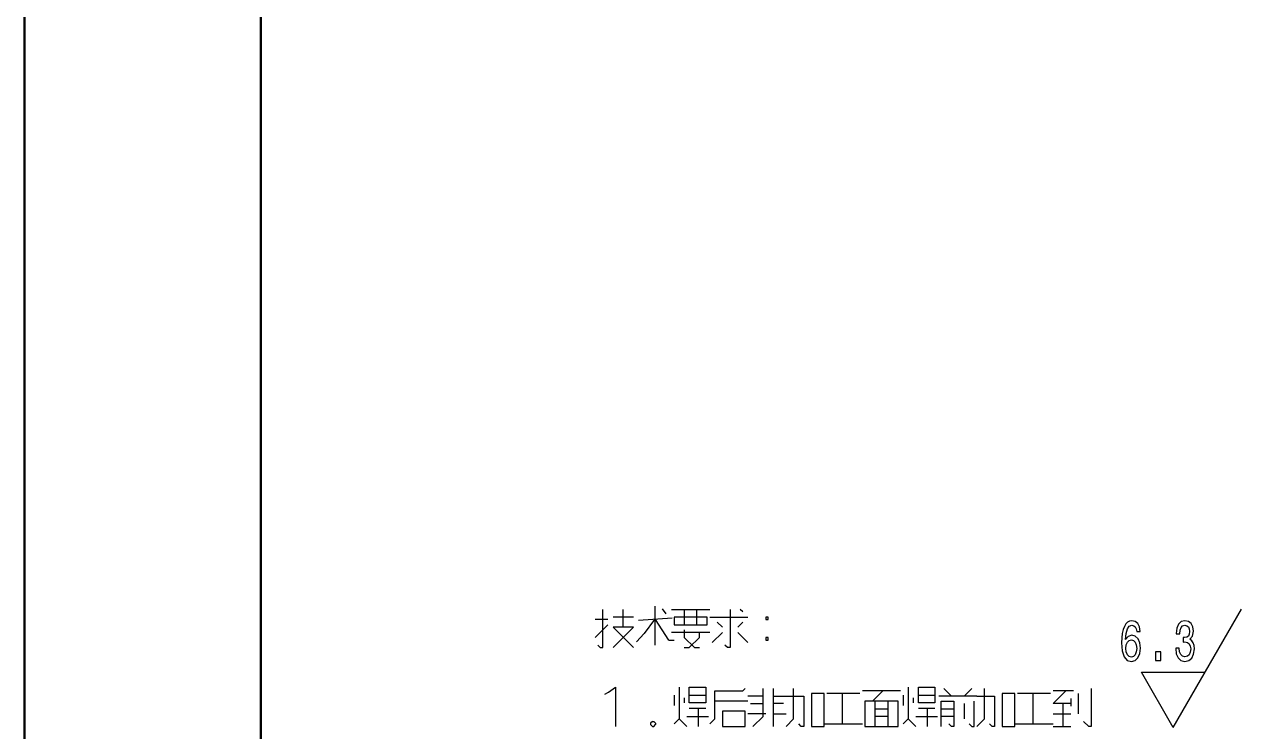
# Model space of a CAD drawing. Extents: x 0 to 1189, y 0 to 841.
# Drawn here: x 0 to 154.4, y 83.9 to 173.5 of the extents above; entities that cross this region are included whole.
import ezdxf

# ---------------------------------------------------------------- set-up
doc = ezdxf.new("R2010")
doc.units = 0

msp = doc.modelspace()

# ---------------------------------------------------------------- linework, layer by layer
at = {"color": 7, "lineweight": 50}
for p, q in [((0, 0), (0, 841)), ((30, 10), (30, 831))]:
    msp.add_line(p, q, dxfattribs=at)
at = {"color": 7, "lineweight": 25}
for p, q in [((145.69, 84.4), (154.35, 99.4)), ((145.69, 84.4), (141.65, 91.4)), ((141.65, 91.4), (149.74, 91.4))]:
    msp.add_line(p, q, dxfattribs=at)
for points in [[(72.71, 94.85), (73.03, 94.52), (73.36, 94.52), (73.36, 99.36)], [(75.94, 97.1), (75.94, 99.36)], [(79.97, 94.85), (79.97, 97.27), (79.97, 99.77)], [(80.86, 99.44), (81.34, 98.8)], [(82.07, 99.36), (86.9, 99.36)], [(83.68, 99.36), (83.68, 97.43)], [(85.29, 97.43), (85.29, 99.36)], [(89.49, 99.36), (89.49, 94.52), (89.16, 94.52), (88.84, 94.85)], [(91.1, 99.04), (90.78, 99.36)], [(74, 98.07), (72.39, 98.07)], [(74, 97.43), (72.39, 95.81)], [(77.23, 98.39), (74.65, 98.39)], [(77.87, 97.99), (82.15, 98.31)], [(79.89, 98.07), (78.6, 96.3)], [(81.74, 95.49), (80.05, 98.07)], [(86.9, 98.39), (91.74, 98.39)], [(88.52, 97.1), (87.87, 97.75)], [(91.1, 97.75), (90.45, 97.1)], [(74.65, 94.52), (77.23, 97.1), (74.65, 97.1), (77.23, 94.52)], [(78.6, 96.3), (77.63, 95.25)], [(86.9, 96.46), (82.07, 96.46)], [(83.68, 96.78), (83.68, 95.81), (84.97, 94.52), (85.61, 94.52)], [(83.68, 94.52), (84.32, 94.52), (85.61, 95.81), (85.61, 96.46)], [(87.23, 95.17), (88.52, 96.46)], [(90.45, 96.46), (91.74, 95.17)], [(81.74, 95.49), (82.39, 95.49)], [(73.6, 88.64), (74.08, 88.88)], [(74.08, 88.88), (74.97, 89.52), (74.97, 84.52)], [(82.39, 88.48), (82.39, 87.18)], [(83.03, 89.52), (83.03, 85.49), (84, 84.52)], [(83.68, 88.15), (83.68, 87.51)], [(84.32, 88.48), (86.42, 88.48)], [(86.9, 84.85), (87.55, 85.49), (87.55, 89.04), (91.1, 89.04), (91.42, 89.36)], [(93.68, 88.39), (91.74, 88.39)], [(92.39, 84.52), (93.68, 85.81), (93.68, 89.36)], [(94.97, 89.36), (94.97, 84.52)], [(94.97, 88.39), (96.58, 88.39)], [(96.58, 84.52), (97.55, 85.49), (97.55, 89.36)], [(96.58, 88.39), (98.84, 88.39), (98.84, 84.52), (98.52, 84.52), (98.2, 84.85)], [(105.94, 88.72), (101.74, 88.72)], [(103.68, 88.72), (103.68, 84.85)], [(111.1, 89.04), (106.26, 89.04)], [(107.55, 87.75), (108.84, 89.04)], [(111.42, 88.48), (111.42, 87.18)], [(112.07, 89.52), (112.07, 85.49), (113.03, 84.52)], [(112.71, 88.15), (112.71, 87.51)], [(113.36, 88.48), (115.45, 88.48)], [(120.78, 88.39), (115.94, 88.39)], [(116.58, 89.36), (117.55, 88.39)], [(120.13, 89.36), (119.16, 88.39)], [(120.78, 84.52), (121.74, 85.49), (121.74, 89.36)], [(120.78, 88.39), (123.03, 88.39), (123.03, 84.52), (122.71, 84.52), (122.39, 84.85)], [(130.13, 88.72), (125.94, 88.72)], [(127.87, 88.72), (127.87, 84.85)], [(132.71, 87.43), (130.45, 87.43), (132.07, 89.04)], [(133.03, 89.04), (130.45, 89.04)], [(132.71, 88.07), (132.71, 87.1)], [(133.68, 86.14), (133.68, 88.72)], [(135.29, 89.36), (135.29, 84.52), (134.97, 84.52), (134.32, 85.17)], [(84.32, 86.86), (86.42, 86.86)], [(85.45, 86.86), (85.45, 84.52)], [(91.74, 87.75), (87.55, 87.75)], [(92.07, 87.43), (93.68, 87.43)], [(96.26, 87.43), (94.97, 87.43)], [(107.87, 84.52), (107.87, 87.75)], [(107.87, 86.78), (109.49, 86.78)], [(109.49, 87.75), (109.49, 84.52)], [(113.36, 86.86), (115.45, 86.86)], [(114.49, 86.86), (114.49, 84.52)], [(116.26, 84.52), (116.26, 87.75), (117.87, 87.75), (117.87, 84.52), (117.55, 84.52), (117.23, 84.85)], [(116.26, 86.78), (117.87, 86.78)], [(119.16, 87.43), (119.16, 85.49)], [(119.81, 84.85), (120.13, 84.52), (120.45, 84.52), (120.45, 87.75)], [(131.74, 84.52), (131.74, 87.43)], [(79.65, 85.17), (79.4, 84.93)], [(79.4, 84.93), (79.4, 84.77)], [(79.65, 85.17), (79.81, 85.17)], [(80.05, 84.93), (79.81, 85.17)], [(80.05, 84.93), (80.05, 84.77)], [(83.03, 85.49), (82.39, 84.85)], [(84, 85.81), (86.74, 85.81)], [(94, 86.14), (91.74, 86.14)], [(94.97, 86.14), (96.58, 86.14)], [(109.49, 85.81), (107.87, 85.81)], [(112.07, 85.49), (111.42, 84.85)], [(113.03, 85.81), (115.78, 85.81)], [(117.87, 85.81), (116.26, 85.81)], [(130.45, 86.14), (132.71, 86.14)], [(79.4, 84.77), (79.65, 84.52)], [(79.65, 84.52), (79.81, 84.52)], [(79.81, 84.52), (80.05, 84.77)], [(101.42, 84.85), (106.26, 84.85)], [(125.61, 84.85), (130.45, 84.85)], [(130.45, 84.52), (132.71, 84.52)]]:
    msp.add_lwpolyline(points, dxfattribs=at)
for points in [[(86.58, 98.39), (82.39, 98.39), (82.39, 97.43), (86.58, 97.43)], [(94, 98.07), (94.32, 98.07), (94.32, 98.39), (94, 98.39)], [(141.5, 96.56), (141.4, 97.14), (141.19, 97.57), (140.86, 97.85), (140.42, 97.94), (140.14, 97.89), (139.89, 97.75), (139.67, 97.53), (139.48, 97.21), (139.33, 96.82), (139.22, 96.33), (139.16, 95.76), (139.14, 95.12), (139.21, 94.1), (139.45, 93.36), (139.84, 92.91), (140.37, 92.76), (140.85, 92.89), (141.21, 93.23), (141.44, 93.76), (141.53, 94.44), (141.44, 95.12), (141.22, 95.65), (140.87, 95.98), (140.44, 96.09), (139.97, 95.95), (139.63, 95.54), (139.7, 96.33), (139.86, 96.9), (140.1, 97.24), (140.43, 97.36), (140.67, 97.3), (140.86, 97.15), (140.98, 96.89), (141.05, 96.56)], [(145.99, 94.47), (145.99, 94.42), (146.06, 93.73), (146.29, 93.21), (146.66, 92.88), (147.14, 92.76), (147.65, 92.88), (148.03, 93.2), (148.27, 93.7), (148.36, 94.35), (148.32, 94.78), (148.21, 95.12), (148.04, 95.39), (147.8, 95.58), (148.12, 95.97), (148.23, 96.59), (148.16, 97.15), (147.95, 97.58), (147.61, 97.85), (147.14, 97.94), (146.7, 97.82), (146.36, 97.51), (146.14, 97), (146.06, 96.33), (146.06, 96.28), (146.5, 96.28), (146.54, 96.74), (146.67, 97.07), (146.87, 97.28), (147.16, 97.35), (147.42, 97.29), (147.6, 97.14), (147.71, 96.89), (147.76, 96.56), (147.71, 96.21), (147.6, 95.97), (147.39, 95.83), (147.11, 95.79), (146.92, 95.79), (146.92, 95.22), (147.16, 95.24), (147.47, 95.17), (147.7, 95), (147.84, 94.72), (147.89, 94.35), (147.83, 93.93), (147.69, 93.62), (147.47, 93.43), (147.17, 93.36), (146.86, 93.44), (146.63, 93.65), (146.49, 94), (146.44, 94.47)], [(94, 95.49), (94.32, 95.49), (94.32, 95.81), (94, 95.81)], [(141.05, 94.43), (141, 93.98), (140.86, 93.63), (140.64, 93.4), (140.37, 93.33), (140.08, 93.4), (139.86, 93.62), (139.71, 93.97), (139.67, 94.42), (139.72, 94.87), (139.86, 95.21), (140.08, 95.42), (140.39, 95.5), (140.65, 95.42), (140.86, 95.22), (141, 94.88)], [(143.43, 92.9), (144.11, 92.9), (144.11, 93.98), (143.43, 93.98)], [(84.32, 89.52), (86.42, 89.52), (86.42, 87.51), (84.32, 87.51)], [(99.81, 84.52), (101.42, 84.52), (101.42, 88.72), (99.81, 88.72)], [(113.36, 89.52), (115.45, 89.52), (115.45, 87.51), (113.36, 87.51)], [(124, 84.52), (125.61, 84.52), (125.61, 88.72), (124, 88.72)], [(88.52, 86.46), (88.52, 84.52), (91.42, 84.52), (91.42, 86.46)], [(106.58, 87.75), (106.58, 84.52), (110.78, 84.52), (110.78, 87.75)]]:
    msp.add_lwpolyline(points, close=True, dxfattribs=at)

doc.saveas('drawing.dxf')
